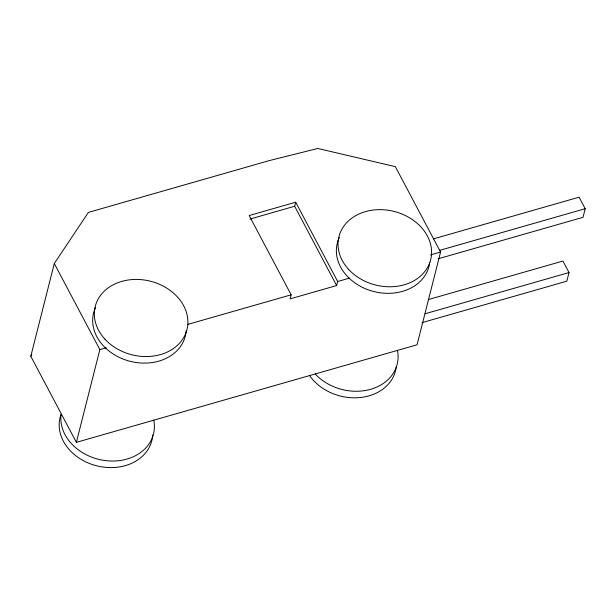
<?xml version="1.0" encoding="UTF-8"?>
<svg xmlns="http://www.w3.org/2000/svg" width="616" height="616" viewBox="0 0 616 616"><rect width="100%" height="100%" fill="white"/><g stroke="black" fill="none" stroke-linecap="round" stroke-linejoin="round"><path stroke-width="0.92" d="M30.8 356.279L54.293 263.525L88.381 212.405L269.1 160.653L317.833 148.471L395.341 166.651L440.555 252.036L417.055 344.798L76.369 442.35L30.8 356.279L31.863 354.685M76.369 442.35L99.861 349.588L54.293 263.525M336.644 285.547L294.664 206.26L295.695 202.21L249.164 215.531L291.145 294.818L290.121 298.875L336.644 285.547L337.676 281.497L295.695 202.21M428.243 299.599L562.924 261.038L569.022 272.557L566.843 281.173L422.014 322.645M433.348 238.908L579.102 197.182L585.2 208.701L583.021 217.317L438.192 258.782M249.965 219.065L294.664 206.26M439.454 250.427L585.2 208.701M99.861 349.588L106.329 347.732M187.649 324.447L291.145 294.818M337.676 281.497L349.619 278.078M430.445 254.932L440.555 252.036M425.125 313.76L569.022 272.557M396.219 366.99A47.301 37.946 14.2 0 1 359.844 397.574A47.301 37.946 14.2 0 1 309.425 375.352M397.459 350.396A47.301 37.946 14.2 0 1 370.686 389.297A47.301 37.946 14.2 0 1 315.192 373.95M429.714 262.508A47.301 37.946 14.2 0 1 372.595 291.222A47.301 37.946 14.2 0 1 339.331 237.514M152.691 434.965A47.301 37.946 14.2 0 1 98.129 466.166A47.301 37.946 14.2 0 1 61.092 414.268M153.769 420.166A47.301 37.946 14.2 0 1 109.224 460.945A47.301 37.946 14.2 0 1 61.053 414.737M186.186 330.484A47.301 37.946 14.2 0 1 129.991 361.284A47.301 37.946 14.2 0 1 95.649 307.284M348.687 269.462A47.301 37.946 14.2 0 0 428.62 265.465A47.301 37.946 14.2 0 0 377.115 209.71A47.301 37.946 14.2 0 0 348.687 269.462M104.997 339.239A47.301 37.946 14.2 0 0 184.931 335.243A47.301 37.946 14.2 0 0 133.426 279.487A47.301 37.946 14.2 0 0 104.997 339.239"/></g></svg>
